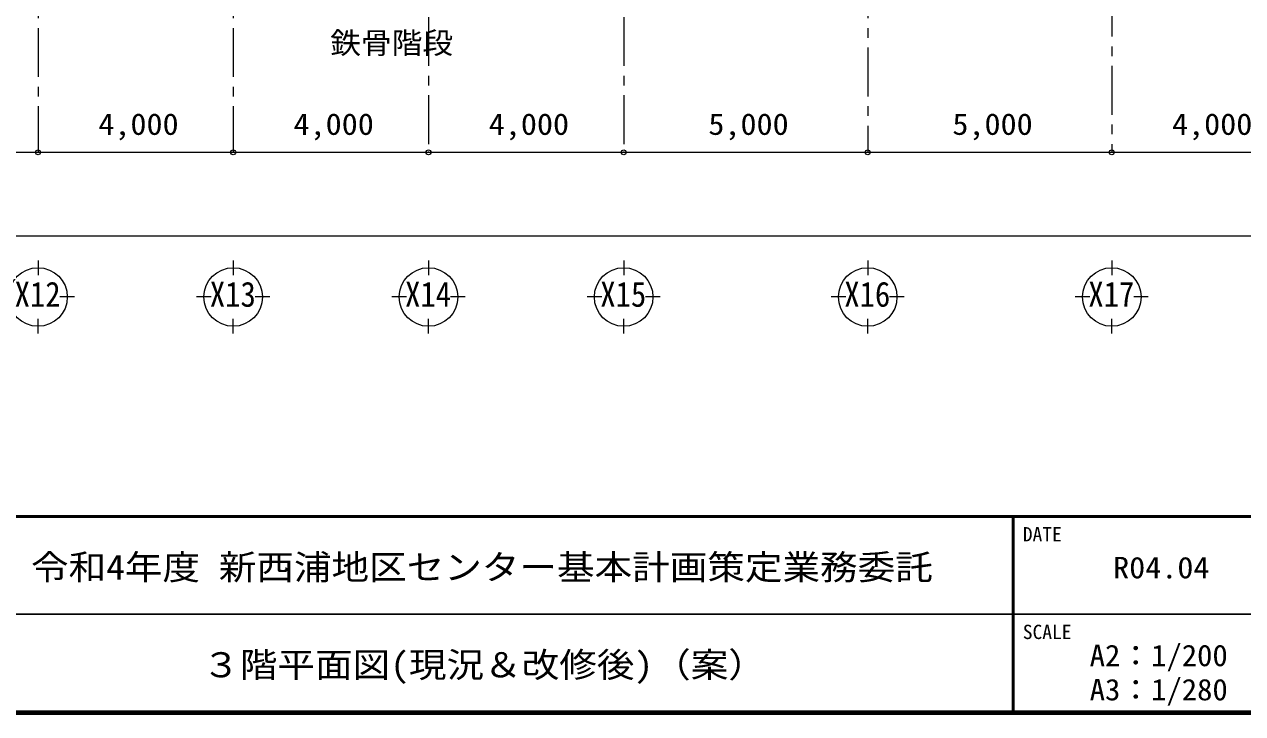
# Model space of a CAD drawing. Units: millimetres at full size, sheet at 1:200; details may follow other scales. Extents: x -55340 to 55340, y -38040 to 38040.
# Drawn here: x 7042 to 32004, y -38040 to -23919 of the extents above; entities that cross this region are included whole.
import ezdxf
from ezdxf.enums import TextEntityAlignment as Align

# ---------------------------------------------------------------- set-up
doc = ezdxf.new("R2010")
doc.units = ezdxf.units.MM
doc.header["$LTSCALE"] = 200
doc.header["$PDMODE"] = 32
doc.header["$PDSIZE"] = 100
doc.linetypes.add('CHAIN1', pattern=[8, 5, -1, 1, -1])
for name, color, linetype, lineweight in [('0-1_通り芯', 3, 'Continuous', 18), ('0-A_寸法', 6, 'Continuous', 9), ('0-B_文字', 4, 'Continuous', 9), ('F-0_F-0ﾚｲﾔ', 5, 'Continuous', 50)]:
    doc.layers.add(name, color=color, linetype=linetype, lineweight=lineweight)
for name, color, linetype in [('F-4_F-4ﾚｲﾔ', 2, 'Continuous'), ('F-A_F-Aﾚｲﾔ', 7, 'Continuous'), ('F-B_F-Bﾚｲﾔ', 6, 'Continuous')]:
    doc.layers.add(name, color=color, linetype=linetype)
doc.styles.add('ＭＳ ゴシック', font='')
doc.styles.get('ＭＳ ゴシック').set_extended_font_data('MS Gothic')

msp = doc.modelspace()

# ---------------------------------------------------------------- linework, layer by layer
at = {"layer": '0-1_通り芯', "color": 4, "linetype": 'CHAIN1', "lineweight": 9}
for p, q in [((29321.5, -10370.6), (29321.5, -26540.7)), ((15321.5, -12570.6), (15321.5, -26540.7)), ((19321.5, -12570.6), (19321.5, -26540.7)), ((7321.5, -19195.6), (7321.5, -26540.7)), ((11321.5, -19195.6), (11321.5, -26540.7)), ((24321.5, -21195.6), (24321.5, -26540.7))]:
    msp.add_line(p, q, dxfattribs=at)
at = {"layer": '0-1_通り芯'}
for p, q in [((7321.5, -28754.4), (7321.5, -29054.4)), ((11321.5, -28754.4), (11321.5, -29054.4)), ((15321.5, -28754.4), (15321.5, -29054.4)), ((19321.5, -28754.4), (19321.5, -29054.4)), ((24321.5, -28754.4), (24321.5, -29054.4)), ((29321.5, -28754.4), (29321.5, -29054.4)), ((8071.5, -29504.4), (7771.5, -29504.4)), ((10871.5, -29504.4), (10571.5, -29504.4)), ((12071.5, -29504.4), (11771.5, -29504.4)), ((14871.5, -29504.4), (14571.5, -29504.4)), ((16071.5, -29504.4), (15771.5, -29504.4)), ((18871.5, -29504.4), (18571.5, -29504.4)), ((20071.5, -29504.4), (19771.5, -29504.4)), ((23871.5, -29504.4), (23571.5, -29504.4)), ((25071.5, -29504.4), (24771.5, -29504.4)), ((28871.5, -29504.4), (28571.5, -29504.4)), ((30071.5, -29504.4), (29771.5, -29504.4)), ((7321.5, -30254.4), (7321.5, -29954.4)), ((11321.5, -30254.4), (11321.5, -29954.4)), ((15321.5, -30254.4), (15321.5, -29954.4)), ((19321.5, -30254.4), (19321.5, -29954.4)), ((24321.5, -30254.4), (24321.5, -29954.4)), ((29321.5, -30254.4), (29321.5, -29954.4))]:
    msp.add_line(p, q, dxfattribs=at)
for centre in [(7321.5, -29504.4), (11321.5, -29504.4), (15321.5, -29504.4), (19321.5, -29504.4), (24321.5, -29504.4), (29321.5, -29504.4)]:
    msp.add_circle(centre, 600, dxfattribs=at)
at = {"layer": '0-A_寸法', "color": 4}
msp.add_line((-37678.5, -28254.4), (33321.5, -28254.4), dxfattribs=at)
msp.add_lwpolyline([(3321.5, -26540.7), (7321.5, -26540.7), (11321.5, -26540.7), (15321.5, -26540.7), (19321.5, -26540.7), (24321.5, -26540.7), (29321.5, -26540.7), (33321.5, -26540.7)], dxfattribs=at)
at = {"layer": '0-A_寸法'}
for p in [(7321.5, -26540.7), (11321.5, -26540.7), (15321.5, -26540.7), (19321.5, -26540.7), (24321.5, -26540.7), (29321.5, -26540.7)]:
    msp.add_point(p, dxfattribs=at)
at = {"layer": 'F-0_F-0ﾚｲﾔ'}
for p, q in [((-55300, -34000), (55300, -34000)), ((27300, -34000), (27300, -38000)), ((-55340, -38040), (55340, -38040)), ((-55300, -38000), (55300, -38000))]:
    msp.add_line(p, q, dxfattribs=at)
at = {"layer": 'F-0_F-0ﾚｲﾔ', "color": 2, "lineweight": 25}
msp.add_line((-16700, -36000), (33300, -36000), dxfattribs=at)

# ---------------------------------------------------------------- texts
at = {"layer": '0-1_通り芯', "color": 2, "style": 'ＭＳ ゴシック', "width": 0.9}
for s, p in [('X12', (6841.8, -29858.6)), ('X13', (10841.8, -29858.6)), ('X14', (14841.7, -29858.6)), ('X15', (18841.8, -29858.6)), ('X16', (23841.8, -29858.6)), ('X17', (28841.8, -29858.6))]:
    msp.add_text(s, height=513.2, dxfattribs=at).set_placement(p, align=Align.BOTTOM_LEFT)
at = {"layer": '0-A_寸法', "color": 2, "style": 'ＭＳ ゴシック', "width": 1.1}
for s, p in [('4,000', (8556.6, -26314.9)), ('4,000', (12556.7, -26314.9)), ('4,000', (16556.6, -26314.9)), ('5,000', (21056.6, -26314.9)), ('5,000', (26056.7, -26314.9)), ('4,000', (30556.7, -26314.9))]:
    msp.add_text(s, height=439.9, dxfattribs=at).set_placement(p, align=Align.BOTTOM_LEFT)
at = {"layer": '0-B_文字', "color": 2, "style": 'ＭＳ ゴシック', "width": 1.05}
msp.add_text('鉄骨階段', height=439.9, dxfattribs=at).set_placement((13307.4, -24651.7), align=Align.BOTTOM_LEFT)
at = {"layer": 'F-4_F-4ﾚｲﾔ', "style": 'ＭＳ ゴシック', "width": 1.05}
for s, p in [('A2：1/200', (28870, -37200)), ('A3：1/280', (28870, -37900))]:
    msp.add_text(s, height=439.9, dxfattribs=at).set_placement(p, align=Align.BOTTOM_LEFT)
at = {"layer": 'F-A_F-Aﾚｲﾔ', "style": 'ＭＳ ゴシック'}
for s, p in [('DATE', (27500, -34600)), ('SCALE', (27500, -36600))]:
    msp.add_text(s, height=293.3, dxfattribs=at).set_placement(p, align=Align.BOTTOM_LEFT)
at = {"layer": 'F-B_F-Bﾚｲﾔ', "style": 'ＭＳ ゴシック', "width": 1.1}
for s, p in [('令和4年度 新西浦地区センター基本計画策定業務委託', (7177.5, -35450)), ('３階平面図(現況＆改修後)（案）', (10687.5, -37450))]:
    msp.add_text(s, height=513.2, dxfattribs=at).set_placement(p, align=Align.BOTTOM_LEFT)
at = {"layer": 'F-B_F-Bﾚｲﾔ', "color": 2, "style": 'ＭＳ ゴシック', "width": 1.1}
msp.add_text('R04.04', height=439.9, dxfattribs=at).set_placement((29350, -35400), align=Align.BOTTOM_LEFT)

doc.saveas('drawing.dxf')
